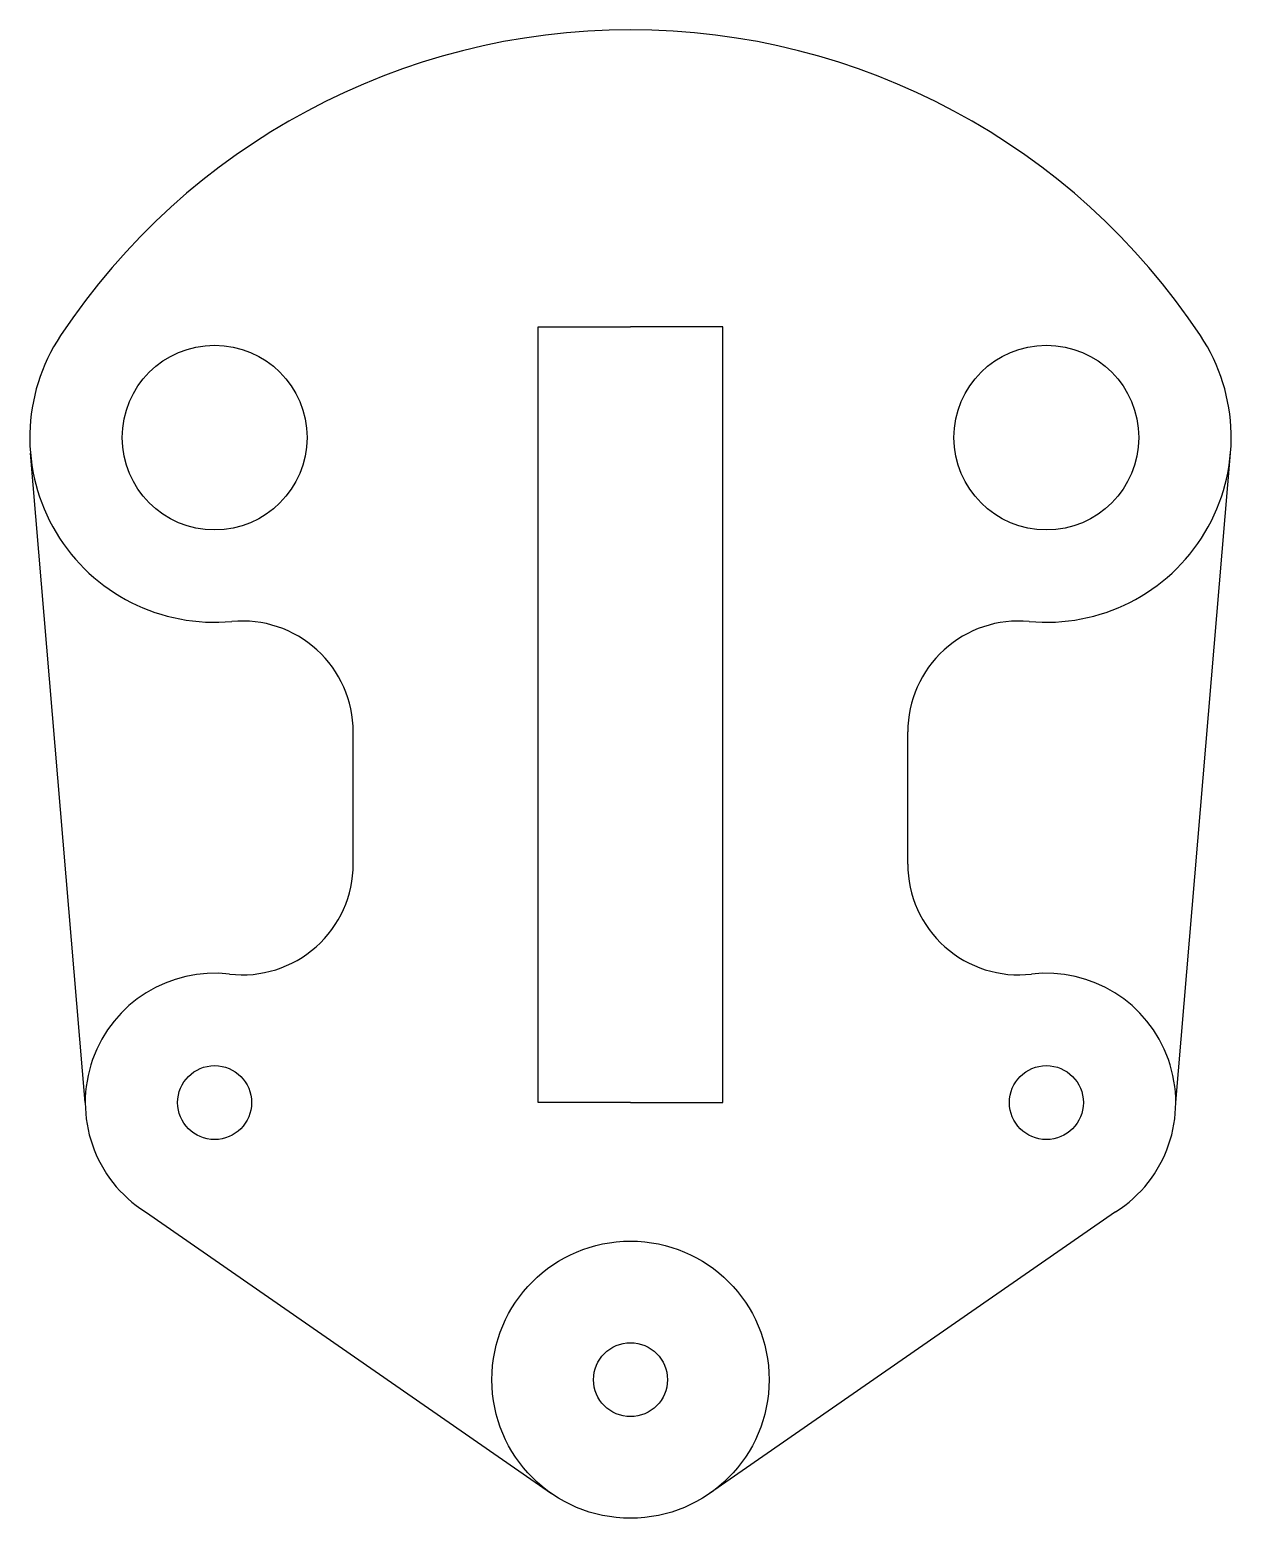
# Model space of a CAD drawing. Header units: millimetres. Extents: x 2585 to 2715, y 1135 to 1296.
import ezdxf

# ---------------------------------------------------------------- set-up
doc = ezdxf.new("R2010")
doc.units = ezdxf.units.MM

msp = doc.modelspace()

# ---------------------------------------------------------------- linework, layer by layer
for p, q in [((2640, 1180), (2640, 1264)), ((2640, 1264), (2650, 1264)), ((2660, 1264), (2650, 1264)), ((2660, 1180), (2660, 1264)), ((2591, 1180), (2585.07, 1250.32)), ((2709, 1180), (2714.93, 1250.32)), ((2620, 1205.83), (2620, 1220.14)), ((2680, 1205.83), (2680, 1220.14)), ((2650, 1180), (2640, 1180)), ((2650, 1180), (2660, 1180)), ((2597.52, 1168.17), (2641.45, 1137.68)), ((2702.48, 1168.17), (2658.55, 1137.68))]:
    msp.add_line(p, q)
for centre, radius in [((2605, 1252), 10), ((2695, 1252), 10), ((2605, 1180), 4), ((2695, 1180), 4), ((2650, 1150), 15), ((2650, 1150), 4)]:
    msp.add_circle(centre, radius)
for centre, radius, start, end in [((2650, 1222.15), 74, 33.5573, 146.4427), ((2605, 1252), 20, 146.4427, 275.3794), ((2695, 1252), 20, 264.6206, 33.5573), ((2608, 1220.14), 12, 0, 95.3794), ((2692, 1220.14), 12, 84.6206, 180), ((2608, 1205.83), 12, 263.3742, 0), ((2692, 1205.83), 12, 180, 276.6258), ((2605, 1180), 14, 83.3742, 237.7084), ((2695, 1180), 14, 302.2916, 96.6258)]:
    msp.add_arc(centre, radius, start, end)

doc.saveas('drawing.dxf')
